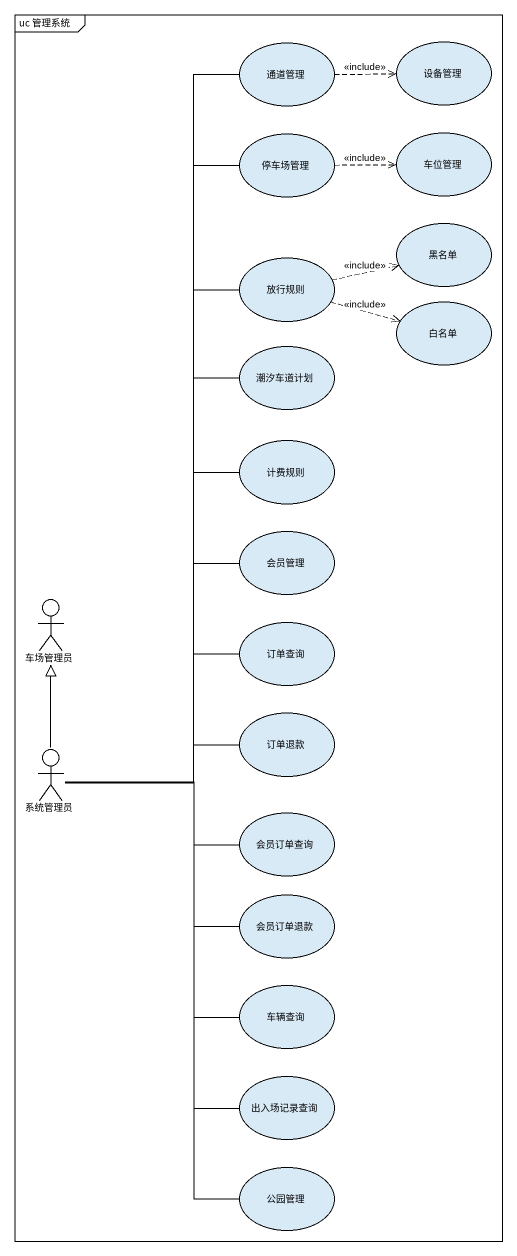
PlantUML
@startuml
mainframe uc 管理系统
usecase 通道管理
usecase 设备管理
usecase 停车场管理
usecase 车位管理
usecase 黑名单
usecase 放行规则
usecase 白名单
usecase 潮汐车道计划
usecase 计费规则
usecase 会员管理
actor 车场管理员
usecase 订单查询
usecase 订单退款
actor 系统管理员
usecase 会员订单查询
usecase 会员订单退款
usecase 车辆查询
usecase 出入场记录查询
usecase 公园管理
通道管理 .right.> 设备管理 : <<include>>
停车场管理 .right.> 车位管理 : <<include>>
放行规则 .right.> 黑名单 : <<include>>
放行规则 .right.> 白名单 : <<include>>
系统管理员 -up- 通道管理
系统管理员 -up- 停车场管理
系统管理员 -up- 放行规则
系统管理员 -up- 潮汐车道计划
系统管理员 -up- 计费规则
系统管理员 -up- 会员管理
系统管理员 -up-|> 车场管理员
系统管理员 -right- 订单查询
系统管理员 -right- 订单退款
系统管理员 -right- 会员订单查询
系统管理员 -right- 会员订单退款
系统管理员 -- 车辆查询
系统管理员 -- 出入场记录查询
系统管理员 -- 公园管理
@enduml
